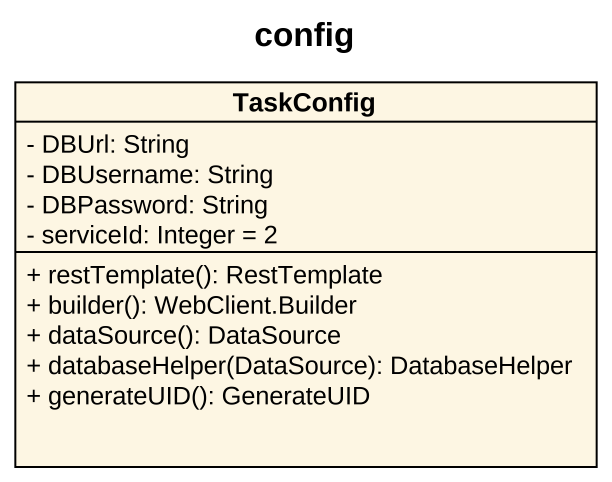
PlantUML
@startuml
title config
hide circle
hide empty members
skinparam classAttributeIconSize 0
class TaskConfig {
  - DBUrl: String
  - DBUsername: String
  - DBPassword: String
  - serviceId: Integer = 2
  + restTemplate(): RestTemplate
  + builder(): WebClient.Builder
  + dataSource(): DataSource
  + databaseHelper(DataSource): DatabaseHelper
  + generateUID(): GenerateUID
}
@enduml
